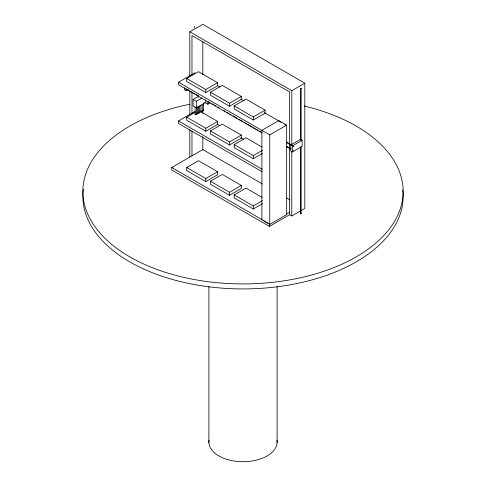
<?xml version="1.0" encoding="UTF-8"?>
<svg xmlns="http://www.w3.org/2000/svg" width="486" height="486" viewBox="0 0 486 486"><rect width="100%" height="100%" fill="white"/><g stroke="black" fill="none" stroke-linecap="round" stroke-linejoin="round"><path stroke-width="0.73" d="M293.508 146.511L293.69 146.189M293.508 150.666L293.69 150.35M194.303 26.912L194.667 26.912M194.667 27.095L194.333 27.113M300.7 88.343L301.071 88.343M301.059 88.537L300.725 88.537M293.678 146.596L293.854 146.286M300.7 213.615L301.071 213.615M301.071 213.797L300.7 213.797M189.801 75.852L189.801 31.815L202.82 24.3L304.801 83.179L304.801 208.451L291.782 215.966L289.613 214.715L269.414 226.379L171.771 170.003L171.771 167.5L202.82 149.573L262.452 184M262.215 133.085L178.496 84.752L178.496 82.249L195.123 72.645M186.697 78.495L198.501 71.685L217.6 82.711L217.6 85.743L205.797 92.553L186.697 81.526L186.697 78.495L205.797 89.521L217.6 82.711M184.528 87.705L184.528 89.734L186.156 90.675L188.106 89.546M205.742 99.533L205.742 102.479L196.338 107.91L193.118 106.057L193.118 99.417L198.762 96.161M210.432 92.2L222.236 85.384L241.335 96.41L241.335 99.442L229.532 106.258L210.432 95.232L210.432 92.2L229.532 103.226L241.335 96.41M196.338 107.91L196.338 101.276L201.982 98.02M262.215 171.795L178.496 123.462L178.496 120.953L195.123 111.355M204.752 102.382L207.887 104.198L209.758 103.117M200.408 111.494L217.6 121.415L217.6 124.446L205.797 131.263L186.697 120.236L186.697 117.205L195.22 112.284M234.191 105.918L245.995 99.101L265.095 110.128L265.095 113.159L253.291 119.975L234.191 108.949L234.191 105.918L253.291 116.944L265.095 110.128M186.697 117.205L205.797 128.231L217.6 121.415M210.432 130.91L222.236 124.094L241.335 135.12L241.335 138.152L229.532 144.968L210.432 133.942L210.432 130.91L229.532 141.936L241.335 135.12M189.801 31.815L291.782 90.694L304.801 83.179M186.697 167.518L198.501 160.702L217.6 171.728L217.6 174.76L205.797 181.576L186.697 170.55L186.697 167.518L205.797 178.544L217.6 171.728M262.47 153.388L253.291 158.685L234.191 147.659L234.191 144.628L245.995 137.811L261.911 147.003M261.881 130.339L278.794 120.577L286.667 125.121L286.667 214.636L269.76 224.398L261.881 219.848L261.881 130.339L269.76 134.883L286.667 125.121M234.191 144.628L253.291 155.654L262.47 150.356M210.432 181.217L222.236 174.407L241.335 185.433L241.335 188.465L229.532 195.281L210.432 184.249L210.432 181.217L229.532 192.249L241.335 185.433M286.327 142.434L292.378 145.909L302.122 140.284L302.122 146.377L292.378 152.003L290.756 151.061L290.756 144.974L300.494 139.348L302.122 140.284M262.47 203.695L253.291 208.992L234.191 197.966L234.191 194.935L245.995 188.125L261.911 197.31M234.191 194.935L253.291 205.961L262.47 200.663M286.351 214.089L289.613 212.206M217.345 85.481L219.964 86.988M240.88 99.065L244.148 100.948M264.408 112.649L281.206 122.344M284.832 124.44L286.035 125.139M286.564 142.009L291.825 145.047M178.496 82.249L262.215 130.582M286.564 146.165L291.169 148.825M187.699 89.655L189.018 90.414M190.33 91.174L192.304 92.31M193.616 93.069L194.935 93.828M196.247 94.588L198.221 95.73M208.743 101.799L210.055 102.558M212.03 103.7L213.342 104.46M214.66 105.219L215.972 105.978M217.947 107.114L219.259 107.874M223.864 110.535L225.182 111.294M227.15 112.43L228.469 113.189M229.781 113.949L231.099 114.708M233.067 115.844L237.016 118.122M238.984 119.264L242.933 121.543M244.245 122.302L246.22 123.438M247.532 124.197L252.137 126.858M253.455 127.618L255.423 128.754M256.742 129.513L258.054 130.272M259.372 131.032L261.34 132.168M286.327 146.596L290.932 149.251M193.118 99.417L196.338 101.276M217.345 124.185L219.964 125.698M240.88 137.775L243.492 139.282M178.496 120.953L262.215 169.292M286.697 197.996L289.978 199.892M171.771 167.5L262.203 219.708M263.515 220.468L268.102 223.117M301.132 88.428L301.132 140.819M301.132 146.887L301.132 213.7M300.64 88.44L300.64 140.065M300.64 146.9L300.64 213.712M292.378 145.909L292.378 152.003M291.782 90.694L291.782 145.357M291.782 151.432L291.782 215.966M289.613 214.715L289.613 91.945L191.97 35.575L191.97 74.905M278.794 120.577L278.794 120.953M277.105 286.515L277.105 442.631M269.76 134.883L269.76 224.398M269.414 223.87L269.414 226.379M253.291 116.944L253.291 119.975M253.291 155.654L253.291 158.685M253.291 205.961L253.291 208.992M229.532 103.226L229.532 106.258M229.532 141.936L229.532 144.968M229.532 192.249L229.532 195.281M208.895 286.515L208.895 442.631M207.887 101.307L207.887 104.198M205.797 89.521L205.797 92.553M205.797 128.231L205.797 131.263M205.797 178.544L205.797 181.576M203.616 102.959L203.616 110.292M202.82 41.413L202.82 74.692M202.82 110.243L202.82 113.268M202.82 136.712L202.82 149.573M202.249 104.478L202.249 111.081M200.9 105.255L200.9 111.859M199.558 106.033L199.558 112.631M198.476 95.87L198.476 97.315M198.063 106.762L198.063 112.631M197.972 106.944L197.972 113.548M196.605 107.005L196.605 114.338M195.117 107.005L195.117 114.338M191.97 92.304L191.97 113.481M191.97 130.874L191.97 155.836M189.801 91.034L189.801 114.575M189.801 129.756L189.801 157.087M186.156 88.646L186.156 90.675M402.736 189.874A160.149 92.462 0 0 1 242.502 288.933A160.149 92.462 0 0 1 83.337 189.297M304.169 106.015A160.149 92.462 0 0 1 368.303 249.039A160.149 92.462 0 0 1 112.497 245.053A160.149 92.462 0 0 1 189.905 104.235M276.971 440.158A34.123 19.701 0 0 1 243 461.712A34.123 19.701 0 0 1 209.029 440.158M203.397 109.97A0.747 0.431 0 0 1 203.245 110.65A0.747 0.431 0 0 1 202.152 110.395M201.921 110.711A0.747 0.431 0 0 1 201.842 111.452A0.747 0.431 0 0 1 200.754 111.051M196.277 113.967A0.747 0.431 0 0 1 196.417 114.605A0.747 0.431 0 0 1 195.299 114.605A0.747 0.431 0 0 1 195.439 113.967M197.565 113.153A0.747 0.431 0 0 1 197.772 113.827A0.747 0.431 0 0 1 196.587 113.754M199.497 112.448A0.747 0.431 0 0 1 199.108 113.013A0.747 0.431 0 0 1 198.124 112.788A0.747 0.431 0 0 1 198.513 112.223M200.493 111.458A0.747 0.431 0 0 1 200.7 112.138A0.747 0.431 0 0 1 199.515 112.059"/></g></svg>
